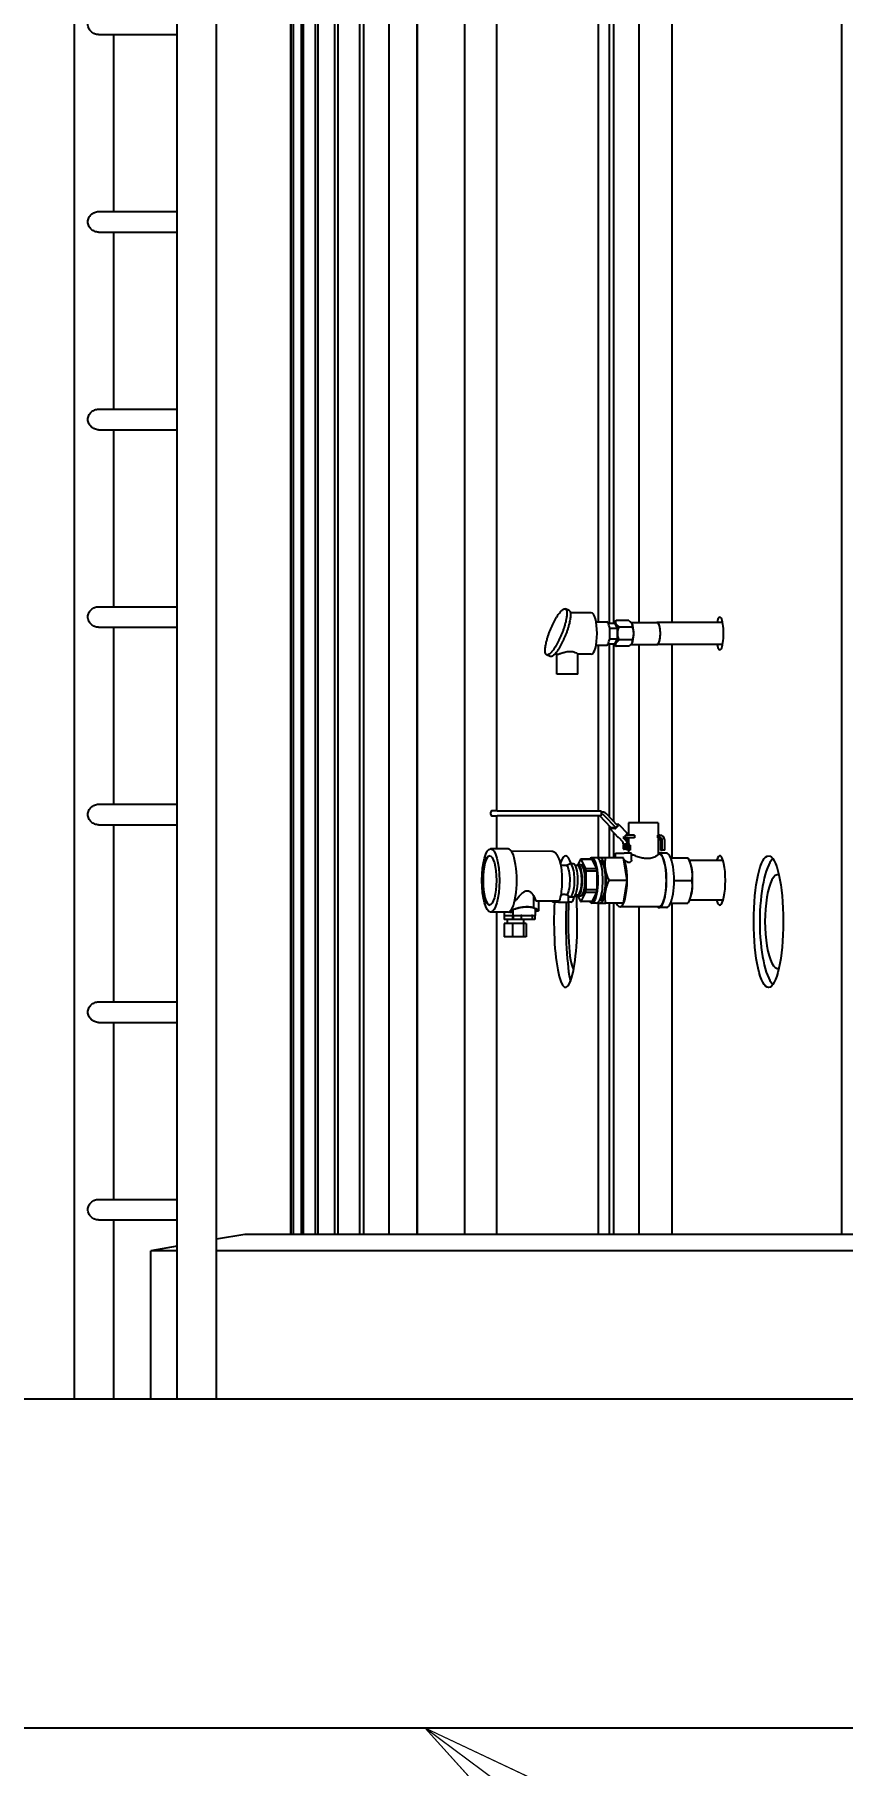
# Model space of a CAD drawing. Header units: millimetres. Extents: x -360063 to 84100, y -179792 to 59400.
# Drawn here: x 35782 to 36764, y 42455 to 44558 of the extents above; entities that cross this region are included whole.
import ezdxf

# ---------------------------------------------------------------- set-up
doc = ezdxf.new("R2010")
doc.units = ezdxf.units.MM
doc.header["$LTSCALE"] = 100
doc.layers.add('Symbol', color=7, linetype='Continuous', lineweight=18)
doc.layers.add('Visible', color=7, linetype='Continuous', lineweight=25)
doc.styles.add('Note Text', font='arial.ttf')

# ---------------------------------------------------------------- blocks, each defined once
blk = doc.blocks.new('Balloon9')
at = {"layer": 'Symbol'}
for p, q in [((364.575, 423.513), (362.567, 425.002)), ((364.873, 423.915), (362.567, 425.002)), ((362.567, 425.002), (364.277, 423.111)), ((364.277, 423.111), (364.873, 423.915)), ((364.575, 423.513), (377.251, 414.119))]:
    blk.add_line(p, q, dxfattribs=at)
at = {"layer": 'Symbol', "flags": 128}
blk.add_lwpolyline([(364.873, 423.915), (362.567, 425.002), (364.277, 423.111), (364.873, 423.915)], dxfattribs=at)
at = {"layer": 'Symbol'}
blk.add_circle((380.254, 411.894), 3.75, dxfattribs=at)
blk.add_solid([(364.873, 423.915), (362.567, 425.002), (364.277, 423.111), (364.873, 423.915)], dxfattribs=at)
at = {"layer": 'Symbol', "insert": (380.254, 411.915), "char_height": 2.5, "attachment_point": 5, "style": 'Note Text'}
blk.add_mtext('3', dxfattribs=at)

msp = doc.modelspace()

# ---------------------------------------------------------------- linework, layer by layer
at = {"layer": 'Visible'}
for p, q in [((36003.28, 42900.17), (36003.28, 45952.72)), ((36093.48, 43100.17), (36093.48, 45860.19)), ((36093.51, 45860.16), (36093.51, 43100.17)), ((36096.64, 43100.17), (36096.64, 45856.96)), ((36096.68, 43100.17), (36096.68, 45856.92)), ((36106.59, 43100.17), (36106.59, 45846.75)), ((36108.42, 45844.87), (36108.42, 43100.17)), ((36123.33, 43100.17), (36123.33, 45829.57)), ((36126.07, 45826.77), (36126.07, 43100.17)), ((36146.87, 43100.17), (36146.87, 45805.44)), ((36150.5, 45801.7), (36150.5, 43100.17)), ((36177.17, 43100.17), (36177.17, 45774.35)), ((36181.71, 45769.69), (36181.71, 43100.17)), ((36213, 43100.17), (36213, 45200.17)), ((36246.77, 45200.17), (36246.77, 43100.17)), ((36246.97, 43100.17), (36246.97, 45200.17)), ((36304.41, 45200.17), (36304.41, 43100.17)), ((36343.48, 45200.17), (36343.48, 43614.57)), ((36467.3, 43844.27), (36467.3, 45200.17)), ((36480.6, 43842.87), (36480.6, 45200.17)), ((36485.79, 43843.26), (36485.79, 45200.17)), ((36516.49, 43843.42), (36516.49, 45200.17)), ((36556.63, 43843.62), (36556.63, 45200.17)), ((36763.04, 43100.17), (36763.04, 45200.17)), ((35830.54, 42900.17), (35830.54, 44880.17)), ((35955.28, 42900.17), (35955.28, 44880.17)), ((35859.89, 44557.67), (35955.28, 44557.67)), ((35878.54, 44342.67), (35878.54, 44557.67)), ((35859.89, 44342.67), (35955.28, 44342.67)), ((35859.89, 44317.67), (35955.28, 44317.67)), ((35878.54, 44102.67), (35878.54, 44317.67)), ((35859.89, 44102.67), (35955.28, 44102.67)), ((35859.89, 44077.67), (35955.28, 44077.67)), ((35878.54, 43862.67), (35878.54, 44077.67)), ((35859.89, 43862.67), (35955.28, 43862.67)), ((36431.46, 43858.07), (36427, 43859.91)), ((36458.49, 43855.42), (36433.09, 43855.42)), ((36464.32, 43844.27), (36477.22, 43844.27)), ((36478.92, 43842.87), (36486.83, 43842.87)), ((36485.73, 43843.19), (36485.96, 43843.44)), ((36486.83, 43842.87), (36489.89, 43836.52)), ((36489.1, 43841.04), (36488.31, 43842.68)), ((36504.13, 43845.76), (36488.74, 43845.76)), ((36507.13, 43843.19), (36506.9, 43843.44)), ((36506.92, 43843.42), (36538.7, 43843.42)), ((36507.52, 43842.68), (36508.31, 43841.04)), ((36617.97, 43843.62), (36538.7, 43843.62)), ((35859.89, 43837.67), (35955.28, 43837.67)), ((35878.54, 43622.67), (35878.54, 43837.67)), ((36480.72, 43836.52), (36489.89, 43836.52)), ((36480.72, 43823.82), (36489.89, 43823.82)), ((36489.89, 43823.82), (36486.83, 43817.47)), ((36488.31, 43817.66), (36489.1, 43819.3)), ((36489.89, 43836.52), (36489.89, 43823.82)), ((36490.58, 43828.52), (36490.58, 43831.82)), ((36507.88, 43837.96), (36492.49, 43837.96)), ((36507.88, 43822.38), (36492.49, 43822.38)), ((36508.31, 43819.3), (36507.52, 43817.66)), ((36509.79, 43831.82), (36509.79, 43828.52)), ((36408.67, 43802.27), (36404.21, 43804.11)), ((36416.95, 43804.92), (36413.88, 43804.92)), ((36416.44, 43780.67), (36416.44, 43804.92)), ((36441.94, 43780.67), (36441.94, 43805.17)), ((36458.49, 43804.92), (36441.94, 43804.92)), ((36464.32, 43816.07), (36477.22, 43816.07)), ((36467.3, 43614.57), (36467.3, 43816.07)), ((36478.92, 43817.47), (36486.83, 43817.47)), ((36480.6, 43606.89), (36480.6, 43817.47)), ((36485.73, 43817.15), (36485.96, 43816.9)), ((36485.79, 43601.48), (36485.79, 43817.08)), ((36504.13, 43814.58), (36488.74, 43814.58)), ((36507.13, 43817.15), (36506.9, 43816.9)), ((36506.92, 43816.92), (36538.7, 43816.92)), ((36516.49, 43600.17), (36516.49, 43816.92)), ((36617.97, 43816.72), (36538.7, 43816.72)), ((36556.63, 43557.67), (36556.63, 43816.72)), ((36441.94, 43780.67), (36416.44, 43780.67)), ((35859.89, 43622.67), (35955.28, 43622.67)), ((36336.24, 43610.07), (36336.24, 43613.07)), ((36344.02, 43614.57), (36337.74, 43614.57)), ((36337.74, 43608.57), (36344.02, 43608.57)), ((36343.48, 43608.57), (36343.48, 43568.64)), ((36344.02, 43614.57), (36470.35, 43614.57)), ((36470.35, 43608.57), (36344.02, 43608.57)), ((36467.3, 43557.67), (36467.3, 43608.57)), ((36482.37, 43594.43), (36468.79, 43608.57)), ((36470.77, 43610.07), (36470.77, 43613.07)), ((36472.28, 43613.07), (36470.77, 43613.07)), ((36472.28, 43610.07), (36470.77, 43610.07)), ((36488.49, 43594.43), (36474.31, 43609.19)), ((36490.53, 43596.56), (36476.35, 43611.31)), ((35859.89, 43597.67), (35955.28, 43597.67)), ((35878.54, 43382.67), (35878.54, 43597.67)), ((36480.6, 43557.67), (36480.6, 43596.28)), ((36480.81, 43593.04), (36491, 43582.43)), ((36487.27, 43593.02), (36480.87, 43593.02)), ((36481.47, 43594.08), (36482.09, 43594.72)), ((36482.37, 43594.43), (36488.49, 43594.43)), ((36485.79, 43557.67), (36485.79, 43587.85)), ((36490.53, 43596.56), (36488.49, 43594.43)), ((36488.7, 43594.08), (36491.42, 43596.91)), ((36492.02, 43597.97), (36489.17, 43597.97)), ((36492.09, 43597.95), (36502.27, 43587.34)), ((36539.55, 43600.17), (36503.55, 43600.17)), ((36503.55, 43600.17), (36503.55, 43585.07)), ((36539.55, 43600.17), (36539.55, 43585.07)), ((36357.31, 43568.64), (36336.21, 43568.64)), ((36491.76, 43582.41), (36491.06, 43582.41)), ((36491.76, 43582.41), (36496.07, 43577.92)), ((36497.46, 43582.41), (36496.76, 43582.41)), ((36496.76, 43582.41), (36501.08, 43577.92)), ((36497.47, 43573.07), (36499.69, 43573.07)), ((36497.47, 43568.39), (36497.47, 43573.07)), ((36503.58, 43566.96), (36497.47, 43568.39)), ((36497.47, 43568.39), (36499.69, 43568.39)), ((36497.48, 43574.38), (36497.48, 43573.07)), ((36497.48, 43568.39), (36497.48, 43568.14)), ((36497.48, 43568.14), (36498.55, 43568.14)), ((36498.67, 43583.25), (36502.44, 43579.33)), ((36498.73, 43574.38), (36498.73, 43573.07)), ((36501.23, 43574.38), (36498.73, 43574.38)), ((36501.61, 43586.3), (36498.89, 43583.47)), ((36499.69, 43573.07), (36501.23, 43573.07)), ((36499.69, 43568.39), (36499.69, 43573.07)), ((36505.81, 43566.96), (36499.69, 43568.39)), ((36499.81, 43582.07), (36502.75, 43582.07)), ((36500.65, 43573.07), (36500.65, 43574.38)), ((36501.23, 43568.14), (36501.23, 43574.38)), ((36501.23, 43568.14), (36502.48, 43568.14)), ((36502.48, 43574.38), (36502.48, 43568.14)), ((36502.48, 43568.14), (36504.41, 43568.14)), ((36510.93, 43585.07), (36502.75, 43585.07)), ((36510.93, 43582.07), (36502.75, 43582.07)), ((36503.55, 43582.07), (36503.55, 43577.8)), ((36503.55, 43566.96), (36503.55, 43563.17)), ((36504.41, 43574.38), (36504.41, 43568.14)), ((36504.41, 43573.07), (36505.81, 43573.07)), ((36505.81, 43573.07), (36505.81, 43566.96)), ((36510.93, 43585.07), (36510.93, 43582.07)), ((36541.88, 43585.07), (36539.45, 43585.07)), ((36539.45, 43582.07), (36539.45, 43585.07)), ((36541.88, 43582.07), (36539.45, 43582.07)), ((36539.55, 43582.07), (36539.55, 43561.78)), ((36541.88, 43582.07), (36541.88, 43585.07)), ((36542.53, 43579.07), (36542.53, 43567.07)), ((36542.53, 43567.07), (36544.76, 43567.07)), ((36544.76, 43567.07), (36544.76, 43579.07)), ((36547.64, 43567.07), (36544.76, 43567.07)), ((36547.64, 43567.07), (36547.64, 43579.07)), ((36410.34, 43565.18), (36361.46, 43565.63)), ((36427.63, 43548.42), (36421.67, 43548.42)), ((36427.37, 43548.42), (36431.99, 43550.18)), ((36436.55, 43550.29), (36432.58, 43550.29)), ((36441.85, 43548.17), (36439.06, 43548.17)), ((36445.28, 43555.88), (36442.02, 43549.12)), ((36445.69, 43549.17), (36442.4, 43549.17)), ((36459.14, 43555.92), (36445.69, 43555.92)), ((36446.1, 43555.88), (36459.54, 43555.88)), ((36451.67, 43544.3), (36446.1, 43555.88)), ((36464.9, 43557.67), (36459.14, 43557.67)), ((36465.12, 43544.3), (36459.54, 43555.88)), ((36466.75, 43556.85), (36467.12, 43557.61)), ((36497.63, 43557.67), (36475.98, 43557.67)), ((36487.93, 43563.17), (36487.75, 43563.17)), ((36487.75, 43557.67), (36487.75, 43563.17)), ((36487.93, 43563.17), (36498.5, 43563.17)), ((36502.05, 43530.17), (36497.63, 43557.67)), ((36507.32, 43563.17), (36498.5, 43563.17)), ((36507.32, 43554.95), (36507.32, 43563.17)), ((36540.76, 43562.17), (36539.55, 43562.17)), ((36549.89, 43563.17), (36540.76, 43563.17)), ((36554.96, 43557.67), (36575.96, 43557.67)), ((36577.74, 43553.96), (36575.98, 43557.61)), ((36618.64, 43554.32), (36577.57, 43554.32)), ((36465.12, 43544.3), (36451.67, 43544.3)), ((36452.08, 43541.75), (36465.53, 43541.75)), ((36452.08, 43518.59), (36452.08, 43541.75)), ((36465.53, 43518.59), (36465.53, 43541.75)), ((36502.05, 43530.17), (36480.39, 43530.17)), ((36497.63, 43502.67), (36502.05, 43530.17)), ((36559.07, 43530.17), (36580.37, 43530.17)), ((36388.15, 43511.71), (36388.15, 43497.3)), ((36394.47, 43505.17), (36394.47, 43493.29)), ((36411.34, 43505.17), (36411.34, 43503.87)), ((36413.29, 43503.87), (36411.34, 43503.87)), ((36413.29, 43505.17), (36413.29, 43503.87)), ((36418.45, 43503.87), (36413.29, 43503.87)), ((36417.13, 43505.17), (36419.93, 43505.17)), ((36418.45, 43505.17), (36418.45, 43503.87)), ((36418.45, 43503.87), (36430.3, 43503.87)), ((36430.3, 43511.22), (36430.3, 43503.87)), ((36433.54, 43503.87), (36430.3, 43503.87)), ((36432.93, 43510.08), (36436.9, 43510.08)), ((36436.9, 43510.08), (36436.9, 43507.37)), ((36441.85, 43512.17), (36439.06, 43512.17)), ((36442.02, 43511.22), (36445.28, 43504.46)), ((36445.69, 43511.17), (36442.4, 43511.17)), ((36459.14, 43504.42), (36445.69, 43504.42)), ((36446.1, 43504.46), (36451.67, 43516.04)), ((36459.54, 43504.46), (36446.1, 43504.46)), ((36451.67, 43516.04), (36465.12, 43516.04)), ((36465.53, 43518.59), (36452.08, 43518.59)), ((36459.54, 43504.46), (36465.12, 43516.04)), ((36466.75, 43503.49), (36467.12, 43502.73)), ((36577.74, 43506.38), (36575.98, 43502.73)), ((36618.64, 43506.02), (36577.57, 43506.02)), ((36357.31, 43491.7), (36336.21, 43491.7)), ((36343.48, 43491.7), (36343.48, 43100.17)), ((36352.64, 43491.7), (36352.64, 43487.67)), ((36352.64, 43487.67), (36352.83, 43487.67)), ((36353.37, 43487.67), (36352.83, 43487.67)), ((36352.83, 43487.67), (36352.83, 43482.67)), ((36362.83, 43482.67), (36352.83, 43482.67)), ((36353.37, 43487.67), (36362.29, 43487.67)), ((36356.14, 43482.67), (36356.14, 43477.67)), ((36359.64, 43492.63), (36359.64, 43491.67)), ((36359.64, 43491.67), (36363.21, 43491.67)), ((36359.9, 43492.67), (36359.7, 43492.67)), ((36362.83, 43487.67), (36362.29, 43487.67)), ((36363.21, 43487.67), (36362.83, 43487.67)), ((36362.83, 43487.67), (36362.83, 43482.67)), ((36363.4, 43482.67), (36362.83, 43482.67)), ((36363.21, 43494.49), (36363.21, 43494.49)), ((36363.21, 43493.84), (36363.21, 43487.67)), ((36363.21, 43487.67), (36363.4, 43487.67)), ((36363.94, 43487.67), (36363.4, 43487.67)), ((36363.4, 43487.67), (36363.4, 43482.67)), ((36373.39, 43482.67), (36363.4, 43482.67)), ((36363.94, 43487.67), (36372.86, 43487.67)), ((36373.39, 43487.67), (36372.86, 43487.67)), ((36374.11, 43487.67), (36373.39, 43487.67)), ((36373.39, 43487.67), (36373.39, 43482.67)), ((36386.7, 43482.67), (36373.39, 43482.67)), ((36374.11, 43487.67), (36385.99, 43487.67)), ((36376.14, 43482.67), (36376.14, 43477.67)), ((36386.7, 43487.67), (36385.99, 43487.67)), ((36386.88, 43487.67), (36386.7, 43487.67)), ((36386.7, 43487.67), (36386.7, 43482.67)), ((36390.02, 43482.67), (36386.7, 43482.67)), ((36386.88, 43487.67), (36390.21, 43487.67)), ((36390.02, 43487.67), (36390.02, 43482.67)), ((36390.21, 43495.29), (36390.21, 43487.67)), ((36390.21, 43492.82), (36390.59, 43492.82)), ((36390.59, 43491.67), (36390.21, 43491.67)), ((36390.59, 43492.82), (36390.59, 43491.67)), ((36392.89, 43492.67), (36390.59, 43492.67)), ((36464.9, 43502.67), (36459.14, 43502.67)), ((36467.3, 43100.17), (36467.3, 43502.67)), ((36497.63, 43502.67), (36475.98, 43502.67)), ((36480.6, 43100.17), (36480.6, 43502.67)), ((36485.79, 43100.17), (36485.79, 43502.67)), ((36540.76, 43498.17), (36493.22, 43498.17)), ((36516.49, 43100.17), (36516.49, 43498.17)), ((36549.89, 43497.17), (36540.76, 43497.17)), ((36554.96, 43502.67), (36575.96, 43502.67)), ((36556.63, 43100.17), (36556.63, 43502.67)), ((36362.83, 43477.67), (36352.83, 43477.67)), ((36352.83, 43477.67), (36352.83, 43461.67)), ((36362.83, 43461.67), (36352.83, 43461.67)), ((36376.14, 43477.67), (36362.83, 43477.67)), ((36362.83, 43477.67), (36362.83, 43461.67)), ((36376.14, 43461.67), (36362.83, 43461.67)), ((36379.45, 43477.67), (36376.14, 43477.67)), ((36376.14, 43477.67), (36376.14, 43461.67)), ((36379.45, 43461.67), (36376.14, 43461.67)), ((36379.45, 43477.67), (36379.45, 43461.67)), ((35859.89, 43382.67), (35955.28, 43382.67)), ((35859.89, 43357.67), (35955.28, 43357.67)), ((35878.54, 43142.67), (35878.54, 43357.67)), ((35859.89, 43142.67), (35955.28, 43142.67)), ((35859.89, 43117.67), (35955.28, 43117.67)), ((35878.54, 42900.17), (35878.54, 43117.67)), ((35955.28, 43085.75), (35923.48, 43080.17)), ((36037.48, 43100.17), (36003.28, 43094.17)), ((53694.75, 43100.17), (36037.48, 43100.17)), ((35955.28, 43080.17), (35923.48, 43080.17)), ((35923.48, 42900.17), (35923.48, 43080.17)), ((53694.75, 43080.17), (36003.28, 43080.17)), ((34000.87, 42900.17), (37789.04, 42900.17)), ((37789.04, 42500.17), (34000.87, 42500.17))]:
    msp.add_line(p, q, dxfattribs=at)
for centre, start, end in [((36337.74, 43613.07), 90, 180), ((36337.74, 43610.07), 180, 270)]:
    msp.add_arc(centre, 1.5, start, end, dxfattribs=at)
for centre, major_axis, ratio, start_param, end_param in [((36458.49, 43830.17), (0, 25.25), 0.2781319, 3.1415927, 6.2831853), ((36477.22, 43830.17), (0, 14.1), 0.2781319, 3.1415927, 6.2831853), ((36486.83, 43830.17), (0, 13.6), 0.2781319, 5.8809288, 6.6486747), ((36486.83, 43830.17), (0, -13.6), 0.2781319, 1.6921386, 2.4966516), ((36506.04, 43830.17), (0, 13.6), 0.2781319, 5.8809288, 5.9894213), ((36506.04, 43830.17), (0, 13.6), 0.2781319, 4.8337312, 5.6382443), ((36538.7, 43830.17), (0, -13.45), 0.2781319, 6.1105186, 9.5974446), ((36538.7, 43830.17), (0, 13.25), 0.2781319, 3.1415927, 6.2831853), ((36614.67, 43830.17), (0, 20), 0.2231039, 2.3083779, 7.1164001), ((36486.83, 43830.17), (0, -13.6), 0.2781319, 0.644941, 1.4494541), ((36506.04, 43830.17), (0, 13.6), 0.2781319, 3.7865337, 4.5910467), ((36486.83, 43830.17), (0, -13.6), 0.2781319, 5.9176959, 6.6854418), ((36506.04, 43830.17), (0, -13.6), 0.2781319, 0.293764, 0.4022565), ((36470.35, 43613.07), (0, 1.5), 0.2781319, 4.712389, 6.2831853), ((36470.35, 43610.07), (0, -1.5), 0.2781319, 0, 1.5707963), ((36472.28, 43607.07), (0, 6), 0.9605429, 5.4977871, 6.2831853), ((36472.28, 43607.07), (0, 3), 0.9605429, 5.4977871, 6.2831853), ((36481.89, 43594.08), (-1.08, -1.04), 0.196669, 4.9143455, 6.4851418), ((36488.29, 43594.08), (-1.08, -1.04), 0.196669, 0.2019565, 1.7727528), ((36491, 43596.91), (1.08, 1.04), 0.196669, 4.9143455, 6.4851418), ((36501.19, 43586.3), (1.08, 1.04), 0.196669, 4.9143455, 6.2831853), ((36357.31, 43530.17), (0, -38.47), 0.2781319, 0, 3.1415927), ((36492.08, 43583.47), (-1.08, -1.04), 0.196669, 0, 0.2019565), ((36492.68, 43574.38), (0, -5), 0.9605429, 1.5707963, 2.3561945), ((36498.48, 43583.47), (-1.08, -1.04), 0.196669, 0.2019565, 1.7727528), ((36502.75, 43588.07), (0, -6), 0.9605429, 5.5660895, 6.2831853), ((36502.75, 43588.07), (0, -3), 0.9605429, 5.6347131, 6.2831853), ((36497.68, 43574.38), (0, -5), 0.9605429, 1.5707963, 2.3561945), ((36497.68, 43574.38), (0, -7), 0.9605429, 1.5707963, 2.3561945), ((36521.55, 43563), (-18, 3.91), 0.0598419, 5.7902401, 6.2384262), ((36539.65, 43579.07), (0, 3), 0.9605429, 4.712389, 6.2831853), ((36541.88, 43579.07), (0, 6), 0.9605429, 4.712389, 6.2831853), ((36541.88, 43579.07), (0, 3), 0.9605429, 4.712389, 6.2831853), ((36335.36, 43530.17), (0, 30), 0.2781319, 0.0407928, 3.1007999), ((36427.31, 43480.17), (0, -80), 0.1773087, 2.6394691, 3.606615), ((36427.63, 43530.17), (0, -18.25), 0.2781319, 0.2974195, 3.1415927), ((36432.58, 43530.17), (0, -20.12), 0.2781319, 0.0621518, 3.2471789), ((36437.24, 43480.17), (0, -80), 0.1204372, 3.5714764, 3.6437162), ((36436.55, 43530.17), (0, -20.12), 0.2781319, 0.0621518, 3.1415927), ((36442.4, 43530.17), (0, -19), 0.2781319, 5.9573023, 9.7506609), ((36441.85, 43530.17), (0, -18), 0.2781319, 0, 3.1415927), ((36445.69, 43530.17), (0, 25.75), 0.2781319, 6.2259621, 6.3404085), ((36445.69, 43530.17), (0, -19), 0.2781319, 0, 3.1415927), ((36459.14, 43530.17), (0, -27.5), 0.2781319, 5.9245128, 9.7834505), ((36459.14, 43530.17), (0, 25.75), 0.2781319, 6.2259621, 6.2831853), ((36464.9, 43530.17), (0, -27.5), 0.2781319, 0, 3.1415927), ((36469.2, 43530.17), (0, 27.5), 0.2781319, 0, 0.2851935), ((36469.2, 43530.17), (0, -23.9), 0.2781319, 6.2094771, 9.4984861), ((36469.2, 43530.17), (0, 27.5), 0.2781319, 5.2359878, 6.2831853), ((36493.22, 43530.17), (0, -32), 0.2781319, 5.7464351, 8.7890667), ((36540.76, 43530.17), (0, -33), 0.2781319, 6.0363764, 9.557089), ((36540.76, 43530.17), (0, -32), 0.2781319, 0, 3.1415927), ((36549.89, 43530.17), (0, -33), 0.2781319, 0, 3.1415927), ((36573.9, 43530.17), (0, 27.5), 0.2781319, 5.2359878, 5.7578219), ((36614.67, 43530.17), (0, 30), 0.2231039, 2.5064718, 6.9183062), ((36685.4, 43480.17), (0, 80), 0.2781319, 0.2936825, 2.8479102), ((36445.69, 43530.17), (0, 25.75), 0.2781319, 5.1787645, 5.293211), ((36459.14, 43530.17), (0, 25.75), 0.2781319, 5.1787645, 5.293211), ((36469.2, 43530.17), (0, 27.5), 0.2781319, 4.1887902, 5.2359878), ((36573.9, 43530.17), (0, 27.5), 0.2781319, 4.1887902, 5.2359878), ((36685.4, 43480.17), (0, -57.15), 0.2781319, 3.0847661, 6.3400119), ((36427.31, 43480.17), (0, -80), 0.1773087, 4.411625, 8.2654985), ((36437.24, 43480.17), (0, -80), 0.1204372, 4.411625, 5.8533016), ((36437.24, 43480.17), (0, -57.15), 0.1204372, 4.2847779, 6.282999), ((36433.54, 43507.37), (0, -3.5), 0.9605429, 0, 1.5707963), ((36445.69, 43530.17), (0, -25.75), 0.2781319, 6.2259621, 6.3404085), ((36445.69, 43530.17), (0, 25.75), 0.2781319, 4.131567, 4.2460134), ((36459.14, 43530.17), (0, -25.75), 0.2781319, 0, 0.0572232), ((36459.14, 43530.17), (0, 25.75), 0.2781319, 4.131567, 4.2460134), ((36469.2, 43530.17), (0, -27.5), 0.2781319, 5.9979918, 6.2831853), ((36469.2, 43530.17), (0, -27.5), 0.2781319, 0, 1.0471976), ((36573.9, 43530.17), (0, 27.5), 0.2781319, 3.6669561, 4.1887902), ((36357.1, 43592.67), (-0.91, 100), 0.2781107, 3.2138939, 3.3302281)]:
    msp.add_ellipse(centre, major_axis=major_axis, ratio=ratio, start_param=start_param, end_param=end_param, dxfattribs=at)
for centre, major_axis, ratio in [((36336.21, 43530.17), (0, -38.47), 0.2781319), ((36334.79, 43530.17), (0, -29.99), 0.2781319), ((36673.79, 43480.17), (0, 80), 0.2231039)]:
    msp.add_ellipse(centre, major_axis=major_axis, ratio=ratio, dxfattribs=at)
for points, knots in [([(35859.89, 44557.67), (35859.11, 44557.67), (35858.3, 44557.75), (35856.67, 44558.07), (35855.86, 44558.32), (35853.51, 44559.28), (35852.06, 44560.24), (35849.73, 44562.43), (35848.69, 44563.81), (35847.64, 44566.11), (35847.37, 44566.91), (35847.01, 44568.54), (35846.92, 44569.37), (35846.92, 44570.97), (35847.01, 44571.8), (35847.37, 44573.43), (35847.64, 44574.23), (35848.69, 44576.53), (35849.73, 44577.91), (35852.06, 44580.1), (35853.51, 44581.06), (35855.86, 44582.02), (35856.67, 44582.27), (35858.3, 44582.59), (35859.11, 44582.67), (35859.89, 44582.67)], [1.9257848, 1.9257848, 1.9257848, 1.9257848, 2.1661114, 2.1661114, 2.406438, 2.406438, 2.8870911, 2.8870911, 3.3693304, 3.3693304, 3.61045, 3.61045, 3.8515697, 3.8515697, 4.0926893, 4.0926893, 4.333809, 4.333809, 4.8160483, 4.8160483, 5.2967014, 5.2967014, 5.5370279, 5.5370279, 5.7773545, 5.7773545, 5.7773545, 5.7773545]), ([(35859.89, 44317.67), (35859.11, 44317.67), (35858.3, 44317.75), (35856.67, 44318.07), (35855.86, 44318.32), (35853.51, 44319.28), (35852.06, 44320.24), (35849.73, 44322.43), (35848.69, 44323.81), (35847.64, 44326.11), (35847.37, 44326.91), (35847.01, 44328.54), (35846.92, 44329.37), (35846.92, 44330.97), (35847.01, 44331.8), (35847.37, 44333.43), (35847.64, 44334.23), (35848.69, 44336.53), (35849.73, 44337.91), (35852.06, 44340.1), (35853.51, 44341.06), (35855.86, 44342.02), (35856.67, 44342.27), (35858.3, 44342.59), (35859.11, 44342.67), (35859.89, 44342.67)], [1.9257848, 1.9257848, 1.9257848, 1.9257848, 2.1661114, 2.1661114, 2.406438, 2.406438, 2.8870911, 2.8870911, 3.3693304, 3.3693304, 3.61045, 3.61045, 3.8515697, 3.8515697, 4.0926893, 4.0926893, 4.333809, 4.333809, 4.8160483, 4.8160483, 5.2967014, 5.2967014, 5.5370279, 5.5370279, 5.7773545, 5.7773545, 5.7773545, 5.7773545]), ([(35859.89, 44077.67), (35859.11, 44077.67), (35858.3, 44077.75), (35856.67, 44078.07), (35855.86, 44078.32), (35853.51, 44079.28), (35852.06, 44080.24), (35849.73, 44082.43), (35848.69, 44083.81), (35847.64, 44086.11), (35847.37, 44086.91), (35847.01, 44088.54), (35846.92, 44089.37), (35846.92, 44090.97), (35847.01, 44091.8), (35847.37, 44093.43), (35847.64, 44094.23), (35848.69, 44096.53), (35849.73, 44097.91), (35852.06, 44100.1), (35853.51, 44101.06), (35855.86, 44102.02), (35856.67, 44102.27), (35858.3, 44102.59), (35859.11, 44102.67), (35859.89, 44102.67)], [1.9257848, 1.9257848, 1.9257848, 1.9257848, 2.1661114, 2.1661114, 2.406438, 2.406438, 2.8870911, 2.8870911, 3.3693304, 3.3693304, 3.61045, 3.61045, 3.8515697, 3.8515697, 4.0926893, 4.0926893, 4.333809, 4.333809, 4.8160483, 4.8160483, 5.2967014, 5.2967014, 5.5370279, 5.5370279, 5.7773545, 5.7773545, 5.7773545, 5.7773545]), ([(35859.89, 43837.67), (35859.11, 43837.67), (35858.3, 43837.75), (35856.67, 43838.07), (35855.86, 43838.32), (35853.51, 43839.28), (35852.06, 43840.24), (35849.73, 43842.43), (35848.69, 43843.81), (35847.64, 43846.11), (35847.37, 43846.91), (35847.01, 43848.54), (35846.92, 43849.37), (35846.92, 43850.97), (35847.01, 43851.8), (35847.37, 43853.43), (35847.64, 43854.23), (35848.69, 43856.53), (35849.73, 43857.91), (35852.06, 43860.1), (35853.51, 43861.06), (35855.86, 43862.02), (35856.67, 43862.27), (35858.3, 43862.59), (35859.11, 43862.67), (35859.89, 43862.67)], [1.9257848, 1.9257848, 1.9257848, 1.9257848, 2.1661114, 2.1661114, 2.406438, 2.406438, 2.8870911, 2.8870911, 3.3693304, 3.3693304, 3.61045, 3.61045, 3.8515697, 3.8515697, 4.0926893, 4.0926893, 4.333809, 4.333809, 4.8160483, 4.8160483, 5.2967014, 5.2967014, 5.5370279, 5.5370279, 5.7773545, 5.7773545, 5.7773545, 5.7773545]), ([(36426.27, 43860.05), (36425.92, 43860.05), (36425.17, 43859.89), (36424.09, 43859.28), (36422.92, 43858.38), (36421.92, 43857.43), (36420.61, 43855.97), (36419.52, 43854.6), (36418.11, 43852.65), (36416.97, 43850.91), (36415.53, 43848.54), (36414.37, 43846.5), (36412.95, 43843.81), (36411.83, 43841.56), (36410.48, 43838.64), (36409.44, 43836.25), (36408.2, 43833.23), (36407.28, 43830.79), (36406.21, 43827.77), (36405.43, 43825.38), (36404.57, 43822.47), (36403.97, 43820.21), (36403.35, 43817.52), (36402.95, 43815.48), (36402.59, 43813.11), (36402.41, 43811.37), (36402.33, 43809.42), (36402.38, 43808.05), (36402.59, 43806.59), (36402.86, 43805.64), (36403.34, 43804.74), (36403.84, 43804.26), (36404.58, 43803.95), (36405.28, 43803.95), (36406.25, 43804.26), (36407.11, 43804.74), (36408.28, 43805.64), (36409.28, 43806.59), (36410.59, 43808.05), (36411.69, 43809.42), (36413.09, 43811.37), (36414.24, 43813.11), (36415.68, 43815.48), (36416.83, 43817.52), (36418.26, 43820.21), (36419.37, 43822.47), (36420.73, 43825.38), (36421.77, 43827.77), (36423, 43830.79), (36423.93, 43833.23), (36425, 43836.25), (36425.77, 43838.64), (36426.64, 43841.56), (36427.23, 43843.81), (36427.86, 43846.5), (36428.25, 43848.54), (36428.61, 43850.91), (36428.79, 43852.65), (36428.87, 43854.6), (36428.82, 43855.97), (36428.62, 43857.43), (36428.34, 43858.38), (36427.86, 43859.28), (36427.24, 43859.89), (36426.62, 43860.05), (36426.27, 43860.05)], [-6.2831853, -6.2831853, -6.2831853, -6.2831853, -6.1522856, -6.0213859, -5.9559361, -5.8250364, -5.7595865, -5.6286868, -5.563237, -5.4323373, -5.3668874, -5.2359878, -5.1705379, -5.0396382, -4.9741884, -4.8432887, -4.7778388, -4.6469391, -4.5814893, -4.4505896, -4.3851397, -4.2542401, -4.1887902, -4.0578905, -3.9924407, -3.861541, -3.7960911, -3.6651914, -3.5997416, -3.4688419, -3.403392, -3.2724923, -3.2070425, -3.0761428, -3.010693, -2.8797933, -2.8143434, -2.6834437, -2.6179939, -2.4870942, -2.4216443, -2.2907446, -2.2252948, -2.0943951, -2.0289453, -1.8980456, -1.8325957, -1.701696, -1.6362462, -1.5053465, -1.4398966, -1.3089969, -1.2435471, -1.1126474, -1.0471976, -0.9162979, -0.850848, -0.7199483, -0.6544985, -0.5235988, -0.4581489, -0.3272492, -0.2617994, -0.1308997, 0, 0, 0, 0]), ([(36431.46, 43858.07), (36431.54, 43858.04), (36431.9, 43857.86), (36432.33, 43857.44), (36432.81, 43856.54), (36433.09, 43855.59), (36433.29, 43854.13), (36433.34, 43852.76), (36433.26, 43850.81), (36433.08, 43849.07), (36432.72, 43846.7), (36432.32, 43844.66), (36431.7, 43841.97), (36431.1, 43839.71), (36430.24, 43836.8), (36429.46, 43834.41), (36428.39, 43831.39), (36427.47, 43828.95), (36426.23, 43825.93), (36425.19, 43823.54), (36423.84, 43820.63), (36422.72, 43818.37), (36421.3, 43815.68), (36420.14, 43813.64), (36418.7, 43811.27), (36417.56, 43809.53), (36416.15, 43807.58), (36415.06, 43806.21), (36413.75, 43804.75), (36412.75, 43803.8), (36411.58, 43802.9), (36410.72, 43802.41), (36409.74, 43802.11), (36409.13, 43802.11), (36408.75, 43802.24), (36408.67, 43802.27)], [0.098834, 0.098834, 0.098834, 0.098834, 0.1308997, 0.2617994, 0.3272492, 0.4581489, 0.5235988, 0.6544985, 0.7199483, 0.850848, 0.9162979, 1.0471976, 1.1126474, 1.2435471, 1.3089969, 1.4398966, 1.5053465, 1.6362462, 1.701696, 1.8325957, 1.8980456, 2.0289453, 2.0943951, 2.2252948, 2.2907446, 2.4216443, 2.4870942, 2.6179939, 2.6834437, 2.8143434, 2.8797933, 3.010693, 3.0761428, 3.2070425, 3.2403971, 3.2403971, 3.2403971, 3.2403971]), ([(36416.95, 43804.92), (36417.17, 43804.92), (36417.48, 43804.96), (36418.26, 43805.12), (36418.73, 43805.25), (36420.33, 43805.72), (36421.66, 43806.16), (36424.43, 43807.01), (36426.05, 43807.48), (36428.58, 43808), (36429.44, 43808.14), (36431.12, 43808.33), (36431.95, 43808.38), (36433.53, 43808.38), (36434.31, 43808.33), (36435.81, 43808.14), (36436.53, 43808), (36438.51, 43807.48), (36439.6, 43807.01), (36441.12, 43806.16), (36441.67, 43805.72), (36441.92, 43805.31), (36441.94, 43805.24), (36441.94, 43805.17)], [1.9612964, 1.9612964, 1.9612964, 1.9612964, 2.2061084, 2.2061084, 2.4509204, 2.4509204, 2.9405443, 2.9405443, 3.4315686, 3.4315686, 3.6770807, 3.6770807, 3.9225929, 3.9225929, 4.168105, 4.168105, 4.4136171, 4.4136171, 4.9046414, 4.9046414, 5.3942653, 5.3942653, 5.5341216, 5.5341216, 5.5341216, 5.5341216]), ([(35859.89, 43597.67), (35859.11, 43597.67), (35858.3, 43597.75), (35856.67, 43598.07), (35855.86, 43598.32), (35853.51, 43599.28), (35852.06, 43600.24), (35849.73, 43602.43), (35848.69, 43603.81), (35847.64, 43606.11), (35847.37, 43606.91), (35847.01, 43608.54), (35846.92, 43609.37), (35846.92, 43610.97), (35847.01, 43611.8), (35847.37, 43613.43), (35847.64, 43614.23), (35848.69, 43616.53), (35849.73, 43617.91), (35852.06, 43620.1), (35853.51, 43621.06), (35855.86, 43622.02), (35856.67, 43622.27), (35858.3, 43622.59), (35859.11, 43622.67), (35859.89, 43622.67)], [1.9257848, 1.9257848, 1.9257848, 1.9257848, 2.1661114, 2.1661114, 2.406438, 2.406438, 2.8870911, 2.8870911, 3.3693304, 3.3693304, 3.61045, 3.61045, 3.8515697, 3.8515697, 4.0926893, 4.0926893, 4.333809, 4.333809, 4.8160483, 4.8160483, 5.2967014, 5.2967014, 5.5370279, 5.5370279, 5.7773545, 5.7773545, 5.7773545, 5.7773545]), ([(36419.93, 43505.17), (36420.86, 43507.91), (36421.59, 43511.1), (36422.63, 43517.82), (36422.97, 43521.29), (36423.3, 43528.33), (36423.3, 43531.89), (36422.98, 43538.86), (36422.66, 43542.25), (36421.7, 43548.62), (36421.06, 43551.57), (36419.39, 43556.96), (36418.39, 43559.32), (36416.25, 43562.27), (36415.43, 43563.17), (36413.25, 43564.63), (36411.83, 43565.17), (36410.34, 43565.18)], [0.6886162, 0.6886162, 0.6886162, 0.6886162, 1.0619794, 1.0619794, 1.4025219, 1.4025219, 1.7353324, 1.7353324, 2.0681089, 2.0681089, 2.408187, 2.408187, 2.7749987, 2.7749987, 2.9570322, 2.9570322, 3.1390657, 3.1390657, 3.1390657, 3.1390657]), ([(36507.32, 43554.95), (36507.32, 43554.79), (36507.31, 43554.63), (36507.2, 43553.97), (36506.97, 43553.48), (36506.38, 43552.75), (36506.03, 43552.45), (36505.37, 43552.12), (36505.13, 43552.04), (36504.62, 43551.92), (36504.35, 43551.89), (36503.8, 43551.89), (36503.52, 43551.92), (36502.94, 43552.04), (36502.66, 43552.12), (36501.83, 43552.45), (36501.31, 43552.75), (36500.31, 43553.48), (36499.79, 43553.97), (36498.97, 43554.97), (36498.67, 43555.47), (36498.5, 43555.92)], [-2.1783491, -2.1783491, -2.1783491, -2.1783491, -2.105766, -2.105766, -1.8793, -1.8793, -1.7082281, -1.7082281, -1.6226922, -1.6226922, -1.5371562, -1.5371562, -1.4516203, -1.4516203, -1.3660843, -1.3660843, -1.1950124, -1.1950124, -0.9685464, -0.9685464, -0.7420804, -0.7420804, -0.7420804, -0.7420804]), ([(36526.56, 43556.63), (36526.42, 43556.63), (36526.29, 43556.63), (36526, 43556.63), (36525.84, 43556.64), (36525.32, 43556.66), (36524.95, 43556.68), (36522.68, 43556.85), (36520.78, 43557.2), (36516.96, 43558.16), (36515.07, 43558.77), (36511.6, 43559.97), (36510.02, 43560.55), (36508.18, 43561.19), (36507.74, 43561.34), (36507.32, 43561.47)], [-22.5051743, -22.5051743, -22.5051743, -22.5051743, -22.4635594, -22.4635594, -22.4144428, -22.4144428, -22.3017852, -22.3017852, -21.7228269, -21.7228269, -21.1079187, -21.1079187, -20.5008041, -20.5008041, -20.2929826, -20.2929826, -20.2929826, -20.2929826]), ([(36539.55, 43561.78), (36539.55, 43561.67), (36539.51, 43561.55), (36539.29, 43561.16), (36539.04, 43560.86), (36538.32, 43560.22), (36537.85, 43559.87), (36536.78, 43559.19), (36536.13, 43558.83), (36534.64, 43558.14), (36533.79, 43557.81), (36531.93, 43557.25), (36530.91, 43557.02), (36528.79, 43556.71), (36527.68, 43556.63), (36526.56, 43556.63)], [-13.4321521, -13.4321521, -13.4321521, -13.4321521, -13.2322037, -13.2322037, -12.8848551, -12.8848551, -12.5375064, -12.5375064, -12.18851, -12.18851, -11.8395136, -11.8395136, -11.4905172, -11.4905172, -11.1415207, -11.1415207, -11.1415207, -11.1415207]), ([(36366.28, 43505.17), (36366.72, 43505.76), (36367.18, 43506.37), (36369.76, 43509.65), (36372.11, 43512.3), (36375.45, 43515.34), (36376.73, 43516.35), (36378.72, 43517.33), (36379.46, 43517.59), (36380.87, 43517.74), (36381.49, 43517.68), (36382.76, 43517.32), (36383.38, 43517), (36384.85, 43515.99), (36385.65, 43515.16), (36387.02, 43513.51), (36387.62, 43512.61), (36388.15, 43511.71)], [0.5070101, 0.5070101, 0.5070101, 0.5070101, 0.769846, 0.769846, 1.9172057, 1.9172057, 2.5681305, 2.5681305, 2.9241829, 2.9241829, 3.226142, 3.226142, 3.5671279, 3.5671279, 4.1236155, 4.1236155, 4.6893336, 4.6893336, 4.6893336, 4.6893336]), ([(36423.07, 43513.18), (36423.82, 43513.27), (36424.56, 43513.32), (36425.24, 43513.32), (36426.1, 43513.32), (36426.95, 43513.24), (36428.24, 43513), (36428.74, 43512.86), (36429.12, 43512.72)], [-0.21264721, -0.21264721, -0.21264721, -0.21264721, 0, 0, 0, 0.26678283, 0.26678283, 0.47434198, 0.47434198, 0.47434198, 0.47434198]), ([(36429.12, 43512.72), (36429.13, 43512.71), (36429.14, 43512.7), (36429.65, 43512.25), (36430.04, 43511.81), (36430.27, 43511.39), (36430.3, 43511.29), (36430.3, 43511.22)], [0.63552961, 0.63552961, 0.63552961, 0.63552961, 0.64107457, 0.64107457, 0.94783336, 0.94783336, 1.05930524, 1.05930524, 1.05930524, 1.05930524]), ([(36359.9, 43492.67), (36360.13, 43492.67), (36360.53, 43492.68), (36361.61, 43492.72), (36362.29, 43492.75), (36363.07, 43492.78), (36363.14, 43492.78), (36363.21, 43492.78)], [2.93904513, 2.93904513, 2.93904513, 2.93904513, 3.18396549, 3.18396549, 3.42888584, 3.42888584, 3.45182795, 3.45182795, 3.45182795, 3.45182795]), ([(36363.21, 43494.49), (36363.69, 43494.83), (36364.48, 43495.21), (36366.57, 43496.01), (36367.86, 43496.43), (36370.82, 43497.19), (36372.48, 43497.54), (36375.9, 43498.06), (36377.62, 43498.22), (36381.06, 43498.34), (36382.71, 43498.28), (36385.76, 43497.94), (36387.09, 43497.65), (36388.15, 43497.3)], [-3.2040286, -3.2040286, -3.2040286, -3.2040286, -2.6702293, -2.6702293, -2.1390184, -2.1390184, -1.6018016, -1.6018016, -1.0849327, -1.0849327, -0.5530022, -0.5530022, 0, 0, 0, 0]), ([(36363.21, 43493.84), (36363.22, 43494.03), (36363.41, 43494.26), (36364.22, 43494.82), (36365.06, 43495.23), (36367.33, 43496.06), (36368.77, 43496.49), (36371.73, 43497.2), (36373.46, 43497.53), (36377.01, 43497.98), (36378.84, 43498.1), (36380.47, 43498.1), (36382.1, 43498.1), (36383.74, 43497.98), (36386.53, 43497.53), (36387.68, 43497.2), (36389.33, 43496.49), (36389.92, 43496.06), (36390.18, 43495.53), (36390.21, 43495.41), (36390.21, 43495.29)], [5.7838774, 5.7838774, 5.7838774, 5.7838774, 6.1566162, 6.1566162, 6.6813314, 6.6813314, 7.2060467, 7.2060467, 7.7154664, 7.7154664, 8.2248861, 8.2248861, 8.2248861, 8.7343058, 8.7343058, 9.2437256, 9.2437256, 9.7684408, 9.7684408, 9.9176073, 9.9176073, 9.9176073, 9.9176073]), ([(36388.15, 43497.3), (36390.5, 43496.39), (36392.25, 43495.47), (36394.29, 43493.97), (36394.66, 43493.38), (36394.19, 43492.79), (36393.69, 43492.67), (36392.89, 43492.67)], [-6.8973367, -6.8973367, -6.8973367, -6.8973367, -5.560902, -5.560902, -4.3135958, -4.3135958, -3.4501176, -3.4501176, -3.4501176, -3.4501176]), ([(35859.89, 43357.67), (35859.11, 43357.67), (35858.3, 43357.75), (35856.67, 43358.07), (35855.86, 43358.32), (35853.51, 43359.28), (35852.06, 43360.24), (35849.73, 43362.43), (35848.69, 43363.81), (35847.64, 43366.11), (35847.37, 43366.91), (35847.01, 43368.54), (35846.92, 43369.37), (35846.92, 43370.97), (35847.01, 43371.8), (35847.37, 43373.43), (35847.64, 43374.23), (35848.69, 43376.53), (35849.73, 43377.91), (35852.06, 43380.1), (35853.51, 43381.06), (35855.86, 43382.02), (35856.67, 43382.27), (35858.3, 43382.59), (35859.11, 43382.67), (35859.89, 43382.67)], [1.9257848, 1.9257848, 1.9257848, 1.9257848, 2.1661114, 2.1661114, 2.406438, 2.406438, 2.8870911, 2.8870911, 3.3693304, 3.3693304, 3.61045, 3.61045, 3.8515697, 3.8515697, 4.0926893, 4.0926893, 4.333809, 4.333809, 4.8160483, 4.8160483, 5.2967014, 5.2967014, 5.5370279, 5.5370279, 5.7773545, 5.7773545, 5.7773545, 5.7773545]), ([(35859.89, 43117.67), (35859.11, 43117.67), (35858.3, 43117.75), (35856.67, 43118.07), (35855.86, 43118.32), (35853.51, 43119.28), (35852.06, 43120.24), (35849.73, 43122.43), (35848.69, 43123.81), (35847.64, 43126.11), (35847.37, 43126.91), (35847.01, 43128.54), (35846.92, 43129.37), (35846.92, 43130.97), (35847.01, 43131.8), (35847.37, 43133.43), (35847.64, 43134.23), (35848.69, 43136.53), (35849.73, 43137.91), (35852.06, 43140.1), (35853.51, 43141.06), (35855.86, 43142.02), (35856.67, 43142.27), (35858.3, 43142.59), (35859.11, 43142.67), (35859.89, 43142.67)], [1.9257848, 1.9257848, 1.9257848, 1.9257848, 2.1661114, 2.1661114, 2.406438, 2.406438, 2.8870911, 2.8870911, 3.3693304, 3.3693304, 3.61045, 3.61045, 3.8515697, 3.8515697, 4.0926893, 4.0926893, 4.333809, 4.333809, 4.8160483, 4.8160483, 5.2967014, 5.2967014, 5.5370279, 5.5370279, 5.7773545, 5.7773545, 5.7773545, 5.7773545])]:
    msp.add_open_spline(points, degree=3, knots=knots, dxfattribs=at)
for points, weights in [([(36488.74, 43845.76), (36486.97, 43844.53), (36485.96, 43843.44)], [1.0001575147, 1.01715034382, 1.00880698617]), ([(36488.31, 43842.68), (36487.95, 43844.12), (36488.74, 43845.76)], [1, 1.02302997976, 1.0001575147]), ([(36492.49, 43837.96), (36490.12, 43839.61), (36489.1, 43841.04)], [1.0001575147, 1.02302997976, 1]), ([(36504.13, 43845.76), (36506.49, 43844.12), (36507.52, 43842.68)], [1.0001575147, 1.02302997976, 1]), ([(36508.31, 43841.04), (36508.67, 43839.61), (36507.88, 43837.96)], [1, 1.02302997976, 1.0001575147]), ([(36489.1, 43819.3), (36490.12, 43820.73), (36492.49, 43822.38)], [1, 1.02302997976, 1.0001575147]), ([(36490.58, 43831.82), (36490.91, 43834.68), (36492.49, 43837.96)], [1, 1.02302997976, 1.0001575147]), ([(36492.49, 43822.38), (36490.91, 43825.66), (36490.58, 43828.52)], [1.0001575147, 1.02302997976, 1]), ([(36507.88, 43837.96), (36509.46, 43834.68), (36509.79, 43831.82)], [1.0001575147, 1.02302997976, 1]), ([(36509.79, 43828.52), (36509.46, 43825.66), (36507.88, 43822.38)], [1, 1.02302997976, 1.0001575147]), ([(36507.88, 43822.38), (36508.67, 43820.73), (36508.31, 43819.3)], [1.0001575147, 1.02302997976, 1]), ([(36485.96, 43816.9), (36486.97, 43815.81), (36488.74, 43814.58)], [1.00880698617, 1.01715034382, 1.0001575147]), ([(36488.74, 43814.58), (36487.95, 43816.22), (36488.31, 43817.66)], [1.0001575147, 1.02302997976, 1]), ([(36507.52, 43817.66), (36506.49, 43816.22), (36504.13, 43814.58)], [1, 1.02302997976, 1.0001575147]), ([(36467.15, 43557.67), (36467.13, 43557.64), (36467.12, 43557.61)], [1.68820457608, 1.6886653332, 1.68912446456]), ([(36469.2, 43557.67), (36467.15, 43557.67), (36467.15, 43557.67)], [1.81878765449, 1.81878765449, 1.68820457608]), ([(36475.98, 43557.67), (36471.25, 43557.67), (36469.2, 43557.67)], [1.68820457608, 1.81878765449, 1.81878765449]), ([(36475.83, 43543.92), (36474.8, 43550.3), (36475.98, 43557.67)], [1.81878765449, 1.81878765449, 1.68820457608]), ([(36575.96, 43557.67), (36579.5, 43550.3), (36580.53, 43543.92)], [1.68820457608, 1.81878765449, 1.81878765449]), ([(36480.39, 43530.17), (36476.85, 43537.54), (36475.83, 43543.92)], [1.68820457608, 1.81878765449, 1.81878765449]), ([(36475.83, 43516.42), (36476.85, 43522.8), (36480.39, 43530.17)], [1.81878765449, 1.81878765449, 1.68820457608]), ([(36580.53, 43543.92), (36581.55, 43537.54), (36580.37, 43530.17)], [1.81878765449, 1.81878765449, 1.68820457608]), ([(36580.37, 43530.17), (36581.55, 43522.8), (36580.53, 43516.42)], [1.68820457608, 1.81878765449, 1.81878765449]), ([(36365.44, 43505.17), (36365.86, 43505.17), (36366.28, 43505.17)], [1.00000193221, 1.00000263766, 1.00000332]), ([(36391.48, 43505.17), (36404.39, 43505.17), (36417.13, 43505.17)], [1.00002345564, 1.00002295111, 1]), ([(36430.3, 43511.08), (36431.58, 43510.6), (36432.93, 43510.08)], [1.00000926362, 1.0003293808, 1]), ([(36475.98, 43502.67), (36474.8, 43510.04), (36475.83, 43516.42)], [1.68820457608, 1.81878765449, 1.81878765449]), ([(36580.53, 43516.42), (36579.5, 43510.04), (36575.96, 43502.67)], [1.81878765449, 1.81878765449, 1.68820457608]), ([(36467.12, 43502.73), (36467.13, 43502.7), (36467.15, 43502.67)], [1.68912446456, 1.6886653332, 1.68820457608]), ([(36467.15, 43502.67), (36467.15, 43502.67), (36469.2, 43502.67)], [1.68820457608, 1.81878765449, 1.81878765449]), ([(36469.2, 43502.67), (36471.25, 43502.67), (36475.98, 43502.67)], [1.81878765449, 1.81878765449, 1.68820457608])]:
    msp.add_rational_spline(points, weights, degree=2, dxfattribs=at)
for points in [[(36388.15, 43511.71), (36389.31, 43509.43), (36390.48, 43507.21), (36391.48, 43505.17)], [(36421.84, 43512.84), (36422.23, 43513), (36422.64, 43513.13), (36423.07, 43513.18)]]:
    msp.add_open_spline(points, degree=3, dxfattribs=at)

# ---------------------------------------------------------------- block references
at = {"layer": 'Symbol', "xscale": 100, "yscale": 100, "zscale": 100}
msp.add_blockref('Balloon9', (0, 0), dxfattribs=at)

doc.saveas('drawing.dxf')
